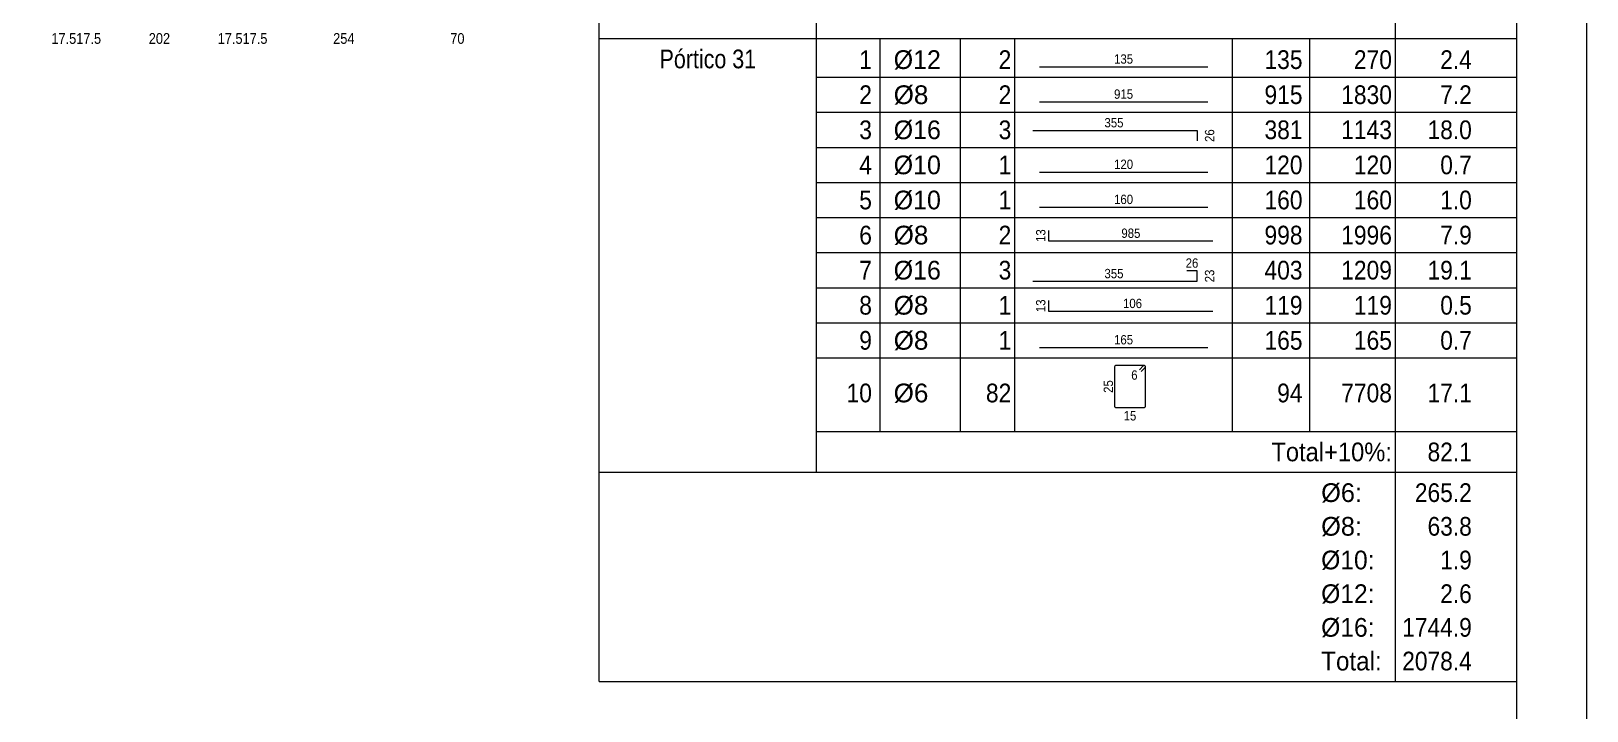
# Model space of a CAD drawing. Header units: millimetres. Extents: x 2 to 158, y -69 to 77.
# Drawn here: x 39.64 to 61.81, y -54.22 to -44.54 of the extents above; entities that cross this region are included whole.
import ezdxf
from ezdxf.enums import TextEntityAlignment as Align

# ---------------------------------------------------------------- set-up
doc = ezdxf.new("R2010")
doc.units = ezdxf.units.MM
for name, color, linetype, lineweight in [('ALZ_COT_TEXTOS_ESTRIBOS', 122, 'Continuous', 0), ('DESPIECES_TABLA', 7, 'Continuous', 9), ('RECUAD_LIMITES', 2, 'Continuous', 0), ('RECUAD_MARCO', 1, 'Continuous', 20), ('TABLAS', 1, 'Continuous', 9), ('TEXTO_TABLAS', 1, 'Continuous', 0), ('TEXTOS_COTAS_DESPIECES_TABLA', 1, 'Continuous', 0)]:
    doc.layers.add(name, color=color, linetype=linetype, lineweight=lineweight)
doc.styles.add('CYPETXT_romans', font='arial.ttf', dxfattribs={"height": 0.2})

msp = doc.modelspace()

# ---------------------------------------------------------------- linework, layer by layer
at = {"layer": 'DESPIECES_TABLA'}
for points in [[(54.00491, -45.04696), (56.40491, -45.04696)], [(54.00491, -45.54696), (56.40491, -45.54696)], [(53.91262, -45.95264), (56.25485, -45.95264), (56.25485, -46.10264)], [(54.00491, -46.54696), (56.40491, -46.54696)], [(54.00491, -47.04696), (56.40491, -47.04696)], [(54.13403, -47.3779), (54.13403, -47.5279), (56.47868, -47.5279)], [(53.91262, -48.10264), (56.25485, -48.10264), (56.25485, -47.95264), (56.10485, -47.95264)], [(54.13306, -48.37748), (54.13306, -48.52748), (56.4788, -48.52748)], [(54.00491, -49.04696), (56.40491, -49.04696)], [(55.45441, -49.38932), (55.51059, -49.33314), (55.51277, -49.33049), (55.51438, -49.32747), (55.51538, -49.32419), (55.51571, -49.32078), (55.51538, -49.31737), (55.51438, -49.31409), (55.51277, -49.31107), (55.51059, -49.30842), (55.50795, -49.30625), (55.50492, -49.30463), (55.50164, -49.30364), (55.49823, -49.3033), (55.09463, -49.3033), (55.08794, -49.30463), (55.08227, -49.30842), (55.07848, -49.31409), (55.07715, -49.32078), (55.07715, -49.88582), (55.07848, -49.89251), (55.08227, -49.89818), (55.08794, -49.90197), (55.09463, -49.9033), (55.49823, -49.9033), (55.50492, -49.90197), (55.51059, -49.89818), (55.51438, -49.89251), (55.51571, -49.88582), (55.51571, -49.32078), (55.51538, -49.31737), (55.51438, -49.31409), (55.51277, -49.31107), (55.51059, -49.30842), (55.50795, -49.30625), (55.50492, -49.30463), (55.50164, -49.30364), (55.49823, -49.3033), (55.49482, -49.30364), (55.49155, -49.30463), (55.48852, -49.30625), (55.48588, -49.30842), (55.4297, -49.3646)]]:
    msp.add_lwpolyline(points, dxfattribs=at)
at = {"layer": 'RECUAD_LIMITES'}
msp.add_lwpolyline([(2.40691, -69.40496), (61.80691, -69.40496), (61.80691, -27.40496), (2.40691, -27.40496), (2.40691, -69.40496)], close=True, dxfattribs=at)
at = {"layer": 'RECUAD_MARCO'}
msp.add_lwpolyline([(4.90691, -68.40496), (60.80691, -68.40496), (60.80691, -28.40496), (4.90691, -28.40496), (4.90691, -68.40496)], close=True, dxfattribs=at)
at = {"layer": 'TABLAS'}
for p, q in [((47.73091, -44.59496), (47.73091, -42.51496)), ((50.83091, -44.59496), (50.83091, -42.51496)), ((59.07891, -44.59496), (59.07891, -42.51496)), ((60.80691, -44.59496), (60.80691, -42.51496)), ((47.73091, -44.69496), (47.73091, -44.59496)), ((47.73091, -44.64496), (60.80691, -44.64496)), ((47.73091, -50.77496), (47.73091, -44.69496)), ((50.83091, -44.69496), (50.83091, -44.59496)), ((50.83091, -50.77496), (50.83091, -44.69496)), ((51.73491, -44.69496), (51.73491, -44.64496)), ((51.73491, -50.24496), (51.73491, -44.69496)), ((52.88291, -44.69496), (52.88291, -44.64496)), ((52.88291, -50.24496), (52.88291, -44.69496)), ((53.65491, -44.69496), (53.65491, -44.64496)), ((53.65491, -50.24496), (53.65491, -44.69496)), ((56.75491, -44.69496), (56.75491, -44.64496)), ((56.75491, -50.24496), (56.75491, -44.69496)), ((57.85891, -44.69496), (57.85891, -44.64496)), ((57.85891, -50.24496), (57.85891, -44.69496)), ((59.07891, -44.69496), (59.07891, -44.59496)), ((59.07891, -50.77496), (59.07891, -44.69496)), ((60.80691, -44.69496), (60.80691, -44.59496)), ((60.80691, -50.77496), (60.80691, -44.69496)), ((50.83091, -50.24496), (60.80691, -50.24496)), ((47.73091, -50.87496), (47.73091, -50.77496)), ((47.73091, -50.82496), (60.80691, -50.82496)), ((47.73091, -51.35496), (47.73091, -50.87496)), ((50.83091, -50.82496), (50.83091, -50.77496)), ((59.07891, -50.87496), (59.07891, -50.77496)), ((59.07891, -51.35496), (59.07891, -50.87496)), ((60.80691, -50.87496), (60.80691, -50.77496)), ((60.80691, -51.35496), (60.80691, -50.87496)), ((47.73091, -51.83496), (47.73091, -51.35496)), ((59.07891, -51.83496), (59.07891, -51.35496)), ((60.80691, -51.83496), (60.80691, -51.35496)), ((47.73091, -52.31496), (47.73091, -51.83496)), ((59.07891, -52.31496), (59.07891, -51.83496)), ((60.80691, -52.31496), (60.80691, -51.83496)), ((47.73091, -52.79496), (47.73091, -52.31496)), ((59.07891, -52.79496), (59.07891, -52.31496)), ((60.80691, -52.79496), (60.80691, -52.31496)), ((47.73091, -53.27496), (47.73091, -52.79496)), ((59.07891, -53.27496), (59.07891, -52.79496)), ((60.80691, -53.27496), (60.80691, -52.79496)), ((47.73091, -53.80496), (47.73091, -53.27496)), ((59.07891, -53.80496), (59.07891, -53.27496)), ((60.80691, -53.80496), (60.80691, -53.27496)), ((47.73091, -53.80496), (60.80691, -53.80496))]:
    msp.add_line(p, q, dxfattribs=at)
at = {"layer": 'TEXTO_TABLAS'}
for p, q in [((50.83091, -45.19496), (60.80691, -45.19496)), ((50.83091, -45.69496), (60.80691, -45.69496)), ((50.83091, -46.19496), (60.80691, -46.19496)), ((50.83091, -46.69496), (60.80691, -46.69496)), ((50.83091, -47.19496), (60.80691, -47.19496)), ((50.83091, -47.69496), (60.80691, -47.69496)), ((50.83091, -48.19496), (60.80691, -48.19496)), ((50.83091, -48.69496), (60.80691, -48.69496)), ((50.83091, -49.19496), (60.80691, -49.19496))]:
    msp.add_line(p, q, dxfattribs=at)

# ---------------------------------------------------------------- texts
at = {"layer": 'ALZ_COT_TEXTOS_ESTRIBOS', "style": 'CYPETXT_romans', "width": 0.85041}
for p in [(40.28085, -44.56688), (42.65085, -44.56688)]:
    msp.add_text('17.5', height=0.153333, dxfattribs=at).set_placement(p, align=Align.TOP_RIGHT)
for p in [(40.28085, -44.56688), (42.65085, -44.56688)]:
    msp.add_text('17.5', height=0.153333, dxfattribs=at).set_placement(p, align=Align.TOP_LEFT)
at = {"layer": 'ALZ_COT_TEXTOS_ESTRIBOS', "style": 'CYPETXT_romans', "width": 0.853312}
for s, p in [('202', (41.46585, -44.56688)), ('254', (44.09371, -44.56688)), ('70', (45.71156, -44.56688))]:
    msp.add_text(s, height=0.153333, dxfattribs=at).set_placement(p, align=Align.TOP_CENTER)
at = {"layer": 'TEXTO_TABLAS', "style": 'CYPETXT_romans', "width": 0.820327}
msp.add_text('Pórtico 31', height=0.266667, dxfattribs=at).set_placement((49.28091, -44.93496), align=Align.MIDDLE_CENTER)
at = {"layer": 'TEXTO_TABLAS', "style": 'CYPETXT_romans'}
for s, height, width, p in [('1', 0.26667, 0.872274, (51.61891, -44.94496)), ('2', 0.26667, 0.872274, (53.60491, -44.94496)), ('135', 0.266667, 0.872274, (57.75491, -44.94496)), ('270', 0.266667, 0.872274, (59.02891, -44.94496)), ('2.4', 0.266667, 0.868127, (60.16691, -44.94496)), ('2', 0.26667, 0.872274, (51.61891, -45.44496)), ('2', 0.26667, 0.872274, (53.60491, -45.44496)), ('915', 0.266667, 0.872274, (57.75491, -45.44496)), ('1830', 0.266667, 0.872274, (59.02891, -45.44496)), ('7.2', 0.266667, 0.868127, (60.16691, -45.44496)), ('3', 0.26667, 0.872274, (51.61891, -45.94496)), ('3', 0.26667, 0.872274, (53.60491, -45.94496)), ('381', 0.266667, 0.872274, (57.75491, -45.94496)), ('1143', 0.266667, 0.872274, (59.02891, -45.94496)), ('18.0', 0.266667, 0.869308, (60.16691, -45.94496)), ('4', 0.26667, 0.872274, (51.61891, -46.44496)), ('1', 0.26667, 0.872274, (53.60491, -46.44496)), ('120', 0.266667, 0.872274, (57.75491, -46.44496)), ('120', 0.266667, 0.872274, (59.02891, -46.44496)), ('0.7', 0.266667, 0.868127, (60.16691, -46.44496)), ('5', 0.26667, 0.872274, (51.61891, -46.94496)), ('1', 0.26667, 0.872274, (53.60491, -46.94496)), ('160', 0.266667, 0.872274, (57.75491, -46.94496)), ('160', 0.266667, 0.872274, (59.02891, -46.94496)), ('1.0', 0.266667, 0.868127, (60.16691, -46.94496)), ('6', 0.26667, 0.872274, (51.61891, -47.44496)), ('2', 0.26667, 0.872274, (53.60491, -47.44496)), ('998', 0.266667, 0.872274, (57.75491, -47.44496)), ('1996', 0.266667, 0.872274, (59.02891, -47.44496)), ('7.9', 0.266667, 0.868127, (60.16691, -47.44496)), ('7', 0.26667, 0.872274, (51.61891, -47.94496)), ('3', 0.26667, 0.872274, (53.60491, -47.94496)), ('403', 0.266667, 0.872274, (57.75491, -47.94496)), ('1209', 0.266667, 0.872274, (59.02891, -47.94496)), ('19.1', 0.266667, 0.869308, (60.16691, -47.94496)), ('8', 0.26667, 0.872274, (51.61891, -48.44496)), ('1', 0.26667, 0.872274, (53.60491, -48.44496)), ('119', 0.266667, 0.872274, (57.75491, -48.44496)), ('119', 0.266667, 0.872274, (59.02891, -48.44496)), ('0.5', 0.266667, 0.868127, (60.16691, -48.44496)), ('9', 0.26667, 0.872274, (51.61891, -48.94496)), ('1', 0.26667, 0.872274, (53.60491, -48.94496)), ('165', 0.266667, 0.872274, (57.75491, -48.94496)), ('165', 0.266667, 0.872274, (59.02891, -48.94496)), ('0.7', 0.266667, 0.868127, (60.16691, -48.94496)), ('10', 0.266667, 0.872274, (51.61891, -49.69496)), ('82', 0.266667, 0.872274, (53.60491, -49.69496)), ('94', 0.266667, 0.872274, (57.75491, -49.69496)), ('7708', 0.266667, 0.872274, (59.02891, -49.69496)), ('17.1', 0.266667, 0.869308, (60.16691, -49.69496)), ('Total+10%:', 0.266667, 0.906671, (59.02891, -50.53496)), ('82.1', 0.266667, 0.869308, (60.16691, -50.53496)), ('265.2', 0.266667, 0.869965, (60.16691, -51.11496)), ('63.8', 0.266667, 0.869308, (60.16691, -51.59496)), ('1.9', 0.266667, 0.868127, (60.16691, -52.07496)), ('2.6', 0.266667, 0.868127, (60.16691, -52.55496)), ('1744.9', 0.266667, 0.870384, (60.16691, -53.03496)), ('2078.4', 0.266667, 0.870384, (60.16691, -53.51496))]:
    msp.add_text(s, height=height, dxfattribs=dict(at, width=width)).set_placement(p, align=Align.MIDDLE_RIGHT)
for s, width, p in [('%%c12', 0.955414, (51.92891, -44.94496)), ('%%c8', 0.99505, (51.92891, -45.44496)), ('%%c16', 0.955414, (51.92891, -45.94496)), ('%%c10', 0.955414, (51.92891, -46.44496)), ('%%c10', 0.955414, (51.92891, -46.94496)), ('%%c8', 0.99505, (51.92891, -47.44496)), ('%%c16', 0.955414, (51.92891, -47.94496)), ('%%c8', 0.99505, (51.92891, -48.44496)), ('%%c8', 0.99505, (51.92891, -48.94496)), ('%%c6', 0.99505, (51.92891, -49.69496)), ('%%c6:', 0.966972, (58.02091, -51.11496)), ('%%c8:', 0.966972, (58.02091, -51.59496)), ('%%c10:', 0.940736, (58.02091, -52.07496)), ('%%c12:', 0.940736, (58.02091, -52.55496)), ('%%c16:', 0.940736, (58.02091, -53.03496)), ('Total:', 0.925563, (58.02091, -53.51496))]:
    msp.add_text(s, height=0.266667, dxfattribs=dict(at, width=width)).set_placement(p, align=Align.MIDDLE_LEFT)
at = {"layer": 'TEXTOS_COTAS_DESPIECES_TABLA', "style": 'CYPETXT_romans', "width": 0.872274}
for s, p in [('135', (55.20491, -45.00296)), ('915', (55.20491, -45.50296)), ('355', (55.06788, -45.91028)), ('120', (55.20491, -46.50296)), ('160', (55.20491, -47.00296)), ('985', (55.30921, -47.48502)), ('26', (56.17985, -47.91028)), ('355', (55.06788, -48.06028)), ('106', (55.3324, -48.48544)), ('165', (55.20491, -49.00296))]:
    msp.add_text(s, height=0.133333, dxfattribs=at).set_placement(p, align=Align.CENTER)
for s, p in [('26', (56.36388, -46.02764)), ('23', (56.36388, -48.02764))]:
    msp.add_text(s, height=0.133333, rotation=90, dxfattribs=at).set_placement(p, align=Align.TOP_CENTER)
for s, p in [('13', (54.09115, -47.4529)), ('13', (54.09103, -48.45248)), ('25', (55.05411, -49.6033))]:
    msp.add_text(s, height=0.133333, rotation=90, dxfattribs=at).set_placement(p, align=Align.CENTER)
msp.add_text('6', height=0.13333, dxfattribs=at).set_placement((55.40441, -49.43932), align=Align.MIDDLE_RIGHT)
msp.add_text('15', height=0.133333, dxfattribs=at).set_placement((55.29643, -49.95328), align=Align.TOP_CENTER)

doc.saveas('drawing.dxf')
